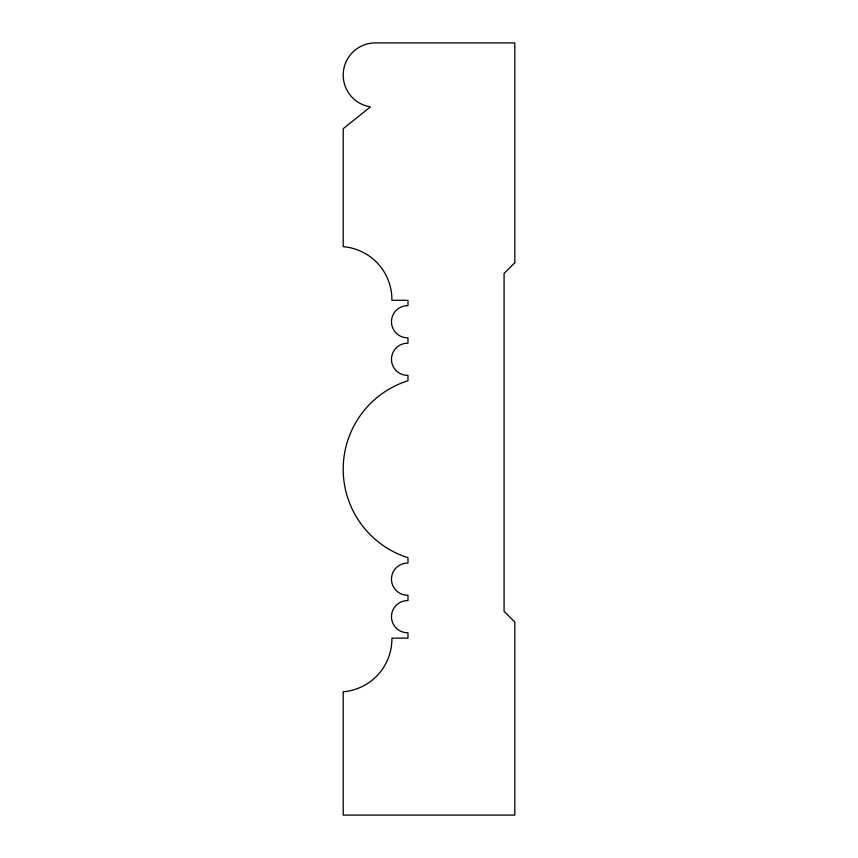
<?xml version="1.0" encoding="UTF-8"?>
<svg xmlns="http://www.w3.org/2000/svg" width="858" height="858" viewBox="0 0 858 858"><rect width="100%" height="100%" fill="white"/><g stroke="black" fill="none" stroke-linecap="round" stroke-linejoin="round"><path stroke-width="1.29" d="M514.8 262.762L504.075 273.488L504.075 611.325L514.8 622.05L514.8 815.1L343.2 815.1L343.2 691.763A53.014 53.014 0 0 0 391.891 638.138L407.979 638.138L407.979 632.775A16.098 16.098 0 0 1 391.462 616.688A16.098 16.098 0 0 1 407.979 600.6L407.979 595.237A16.098 16.098 0 0 1 391.462 579.15A16.098 16.098 0 0 1 407.979 563.062L407.979 557.7A92.814 92.814 0 0 1 407.979 380.738L407.979 375.375A16.098 16.098 0 0 1 391.462 359.288A16.098 16.098 0 0 1 407.979 343.2L407.979 337.837A16.098 16.098 0 0 1 391.462 321.75A16.098 16.098 0 0 1 407.979 305.663L407.979 300.3L391.891 300.3A53.014 53.014 0 0 0 343.2 246.675L343.2 128.7L370.484 106.875A32.175 32.175 0 0 1 343.297 72.619A32.175 32.175 0 0 1 375.375 42.9L514.8 42.9L514.8 262.762"/></g></svg>
